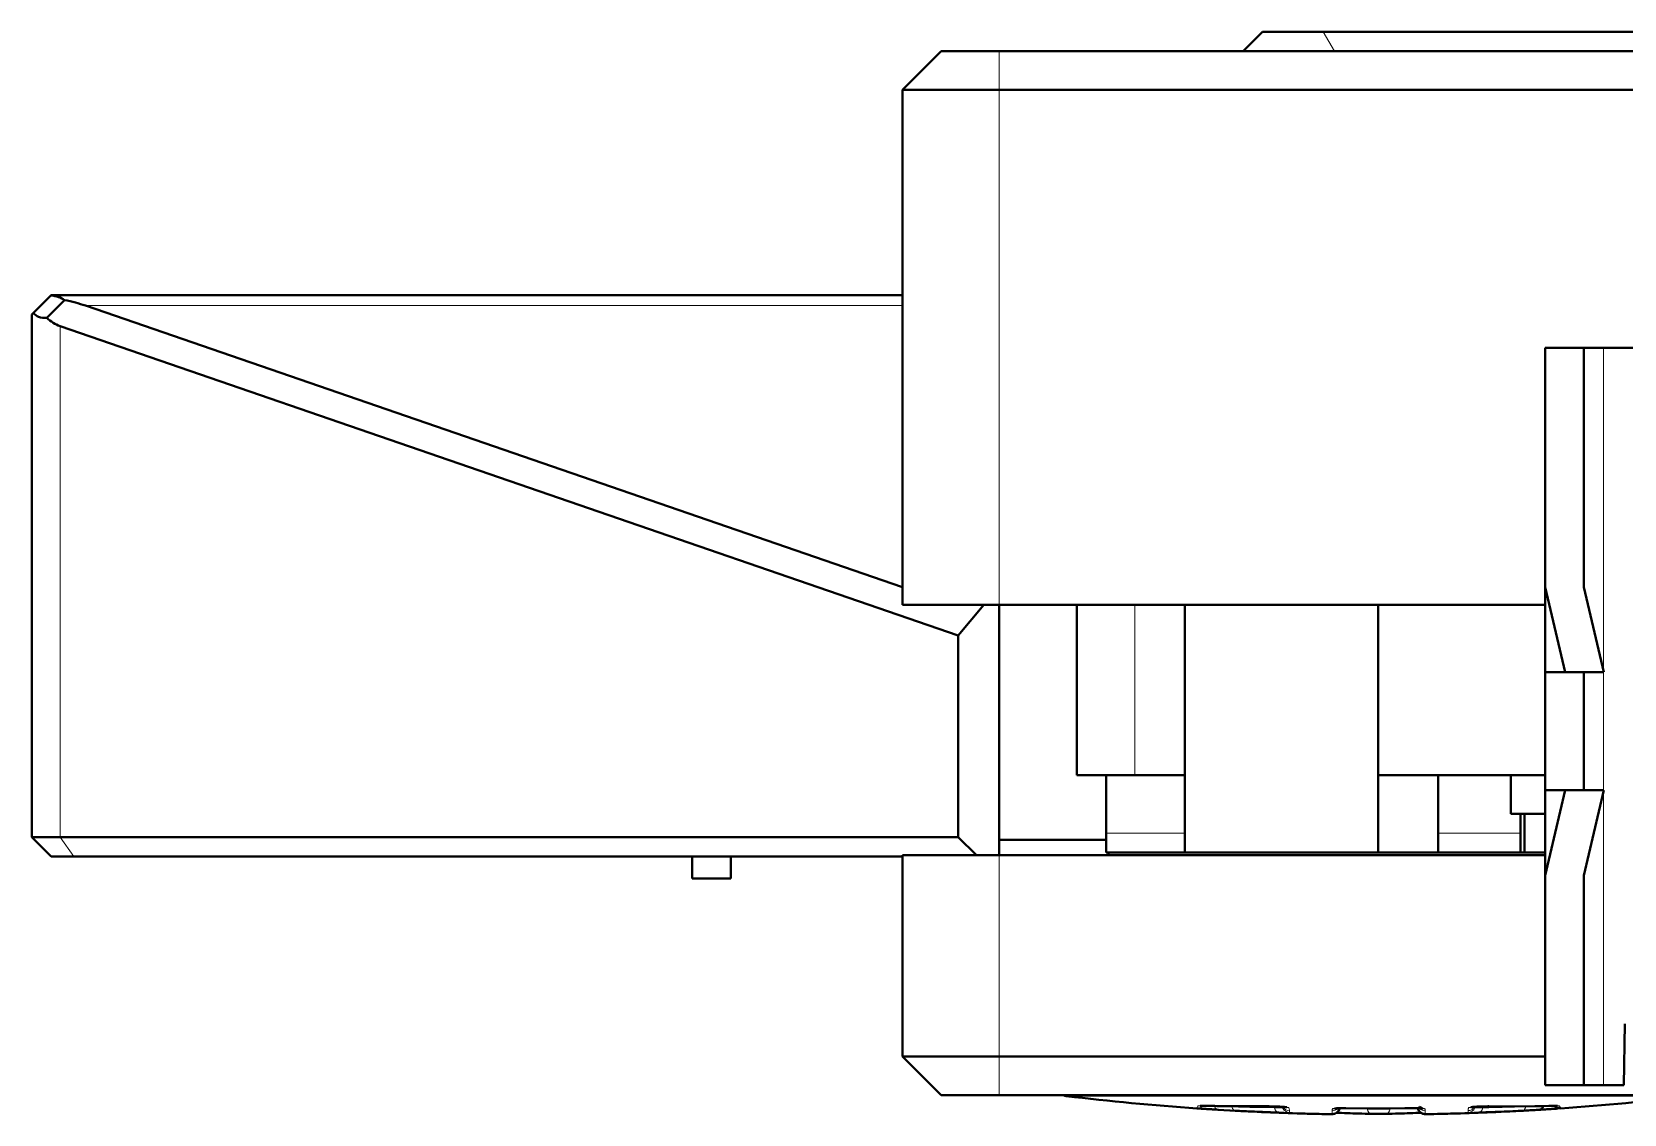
# Model space of a CAD drawing. Header units: millimetres. Extents: x 125 to 285, y 96 to 124.
# Drawn here: x 125.35 to 166.5, y 96.19 to 124.15 of the extents above; entities that cross this region are included whole.
import ezdxf

# ---------------------------------------------------------------- set-up
doc = ezdxf.new("R2010")
doc.units = ezdxf.units.MM
doc.header["$LTSCALE"] = 12.7
doc.layers.add('TANGENT_LINES', color=7, linetype='Continuous', lineweight=15)
doc.layers.add('Visible', color=7, linetype='Continuous', lineweight=40)

msp = doc.modelspace()

# ---------------------------------------------------------------- linework, layer by layer
at = {"layer": 'TANGENT_LINES'}
for p, q in [((159.013, 123.65), (158.726, 124.15)), ((150.353, 122.65), (150.353, 123.65)), ((150.353, 122.65), (150.353, 109.35)), ((126.737, 117.078), (147.853, 117.078)), ((126.085, 116.551), (126.085, 103.35)), ((165.962, 107.653), (165.962, 115.99)), ((153.853, 104.95), (153.853, 109.35)), ((165.962, 104.56), (165.962, 107.61)), ((165.962, 96.94), (165.962, 104.517)), ((126.085, 103.35), (126.439, 102.85)), ((155.146, 103.452), (153.112, 103.452)), ((163.825, 103.452), (161.693, 103.452)), ((150.353, 97.68), (150.353, 102.88)), ((150.353, 97.68), (150.353, 96.68)), ((152.084, 96.659), (168.231, 96.659)), ((155.564, 96.412), (155.485, 96.402)), ((156.966, 96.366), (157.467, 96.358)), ((159.352, 96.347), (159.861, 96.34)), ((160.454, 96.34), (160.921, 96.346)), ((161.01, 96.347), (160.833, 96.346)), ((163.29, 96.394), (163.005, 96.396)), ((163.35, 96.366), (163.954, 96.38)), ((164.565, 96.408), (164.193, 96.401)), ((164.344, 96.392), (164.403, 96.393)), ((164.86, 96.342), (164.862, 96.342)), ((157.851, 96.236), (157.851, 96.28)), ((158.9, 96.194), (158.835, 96.195))]:
    msp.add_line(p, q, dxfattribs=at)
at = {"layer": 'TANGENT_LINES', "extrusion": (0, 0, -1)}
for centre, major_axis, ratio, start_param, end_param in [((155.468, 96.542), (-0.19, 0.062), 1, 9.824773, 10.751336), ((157.58, 96.435), (-0.005, -0.2), 0.60248, 0.017205, 1.155565), ((157.858, 96.48), (0.2, 0), 0.999102, 1.604118, 2.617015), ((158.958, 96.48), (0.2, 0), 0.998687, 0.761827, 1.588415), ((158.964, 96.53), (0.194, -0.05), 0.997844, 1.048678, 1.338581), ((160.339, 96.4), (-0.004, 0.2), 0.60254, 1.888071, 3.171771), ((161.358, 96.48), (0.2, 0), 0.998687, 1.553178, 2.39505), ((162.458, 96.435), (0.2, 0), 0.999759, 0.398661, 1.537022)]:
    msp.add_ellipse(centre, major_axis=major_axis, ratio=ratio, start_param=start_param, end_param=end_param, dxfattribs=at)
at = {"layer": 'TANGENT_LINES'}
for centre, major_axis, ratio, start_param, end_param in [((156.254, 96.28), (0, 0.2), 0.621992, 5.235988, 5.36612), ((156.47, 96.48), (0.011, 0.2), 0.602082, 2.126906, 3.139812), ((157.355, 96.28), (0, 0.2), 0.609974, 5.110949, 5.328717), ((157.489, 96.28), (0, 0.2), 0.999957, 5.11095, 5.267939), ((157.858, 96.435), (-0.2, 0), 0.999759, 0.398662, 1.537023), ((159.977, 96.4), (0.004, 0.2), 0.60254, 1.888071, 3.171771), ((161.008, 96.547), (0.002, -0.2), 0.004332, 6.276929, 6.352075), ((161.352, 96.53), (-0.194, -0.05), 0.997844, 1.043913, 1.338581), ((162.826, 96.28), (0, 0.2), 0.999957, 1.01778, 1.172236), ((162.736, 96.435), (0.005, -0.2), 0.602478, 0.017204, 1.155564), ((162.961, 96.28), (0, -0.2), 0.609974, 4.099198, 4.313828), ((164.061, 96.28), (0, -0.2), 0.621986, 4.073873, 4.188791), ((164.817, 96.601), (-0.159, -0.121), 0.998709, 0.671956, 0.989475)]:
    msp.add_ellipse(centre, major_axis=major_axis, ratio=ratio, start_param=start_param, end_param=end_param, dxfattribs=at)
for points, knots in [([(155.485, 96.402), (155.477, 96.389), (155.462, 96.368), (155.455, 96.347), (155.454, 96.343), (155.454, 96.342)], [0, 0, 0, 0, 0.500686, 0.85303, 1, 1, 1, 1]), ([(155.751, 96.408), (155.716, 96.409), (155.651, 96.411), (155.584, 96.411), (155.53, 96.409), (155.501, 96.407), (155.49, 96.403), (155.485, 96.402)], [0, 0, 0, 0, 0.287769, 0.524662, 0.732488, 0.884949, 1, 1, 1, 1]), ([(155.639, 96.41), (155.646, 96.409), (155.662, 96.408), (155.711, 96.405), (155.746, 96.403), (155.808, 96.4), (155.869, 96.396), (155.9, 96.394), (155.915, 96.393)], [0, 0, 0, 0, 0.119418, 0.291267, 0.441166, 0.636481, 0.832967, 1, 1, 1, 1]), ([(155.915, 96.393), (156.032, 96.39), (156.224, 96.384), (156.323, 96.381), (156.362, 96.38)], [0, 0, 0, 0, 0.608594, 1, 1, 1, 1]), ([(155.915, 96.393), (155.92, 96.381), (155.93, 96.358), (155.952, 96.331), (155.977, 96.312), (155.996, 96.308), (156.006, 96.307)], [0, 0, 0, 0, 0.271793, 0.527949, 0.768896, 1, 1, 1, 1]), ([(156.362, 96.38), (156.594, 96.375), (156.899, 96.367), (156.953, 96.366), (156.966, 96.366)], [0, 0, 0, 0, 0.764657, 1, 1, 1, 1]), ([(157.835, 96.359), (157.83, 96.362), (157.815, 96.368), (157.759, 96.375), (157.681, 96.383), (157.578, 96.389), (157.52, 96.392), (157.407, 96.396), (157.342, 96.396), (157.31, 96.396)], [0, 0, 0, 0, 0.075192, 0.199185, 0.35402, 0.52372, 0.65456, 0.831505, 1, 1, 1, 1]), ([(157.467, 96.358), (157.509, 96.357), (157.582, 96.356), (157.649, 96.356), (157.667, 96.357), (157.673, 96.358)], [0, 0, 0, 0, 0.462694, 0.799703, 1, 1, 1, 1]), ([(157.673, 96.358), (157.675, 96.361), (157.678, 96.367), (157.681, 96.373), (157.683, 96.378), (157.685, 96.38)], [0, 0, 0, 0, 0.372779, 0.665997, 1, 1, 1, 1]), ([(157.777, 96.37), (157.783, 96.368), (157.798, 96.363), (157.821, 96.361), (157.835, 96.359)], [0, 0, 0, 0, 0.421861, 1, 1, 1, 1]), ([(157.851, 96.28), (157.85, 96.294), (157.849, 96.322), (157.84, 96.347), (157.835, 96.359)], [0, 0, 0, 0, 0.506588, 1, 1, 1, 1]), ([(158.961, 96.33), (158.96, 96.33), (158.96, 96.329), (158.957, 96.314), (158.955, 96.302), (158.955, 96.288), (158.954, 96.28)], [0, 0, 0, 0, 0.086261, 0.372178, 0.648902, 1, 1, 1, 1]), ([(159.305, 96.347), (159.284, 96.348), (159.235, 96.348), (159.134, 96.347), (159.04, 96.343), (159.025, 96.342), (158.972, 96.337), (158.963, 96.332), (158.961, 96.33)], [0, 0, 0, 0, 0.192662, 0.434257, 0.652511, 0.75101, 0.914966, 1, 1, 1, 1]), ([(159.147, 96.346), (159.147, 96.345), (159.148, 96.342), (159.149, 96.337), (159.149, 96.337), (159.149, 96.337)], [0, 0, 0, 0, 0.489775, 0.995612, 1, 1, 1, 1]), ([(159.861, 96.34), (159.861, 96.34), (159.862, 96.34), (160.01, 96.339), (160.15, 96.339), (160.288, 96.339), (160.454, 96.34), (160.454, 96.34), (160.454, 96.34)], [0, 0, 0, 0, 0.004451, 0.234862, 0.492198, 0.750709, 0.995549, 1, 1, 1, 1]), ([(161.355, 96.33), (161.348, 96.333), (161.33, 96.34), (161.266, 96.343), (161.226, 96.346), (161.121, 96.348), (161.048, 96.348), (161.01, 96.347)], [0, 0, 0, 0, 0.126702, 0.322282, 0.484297, 0.733836, 1, 1, 1, 1]), ([(161.166, 96.337), (161.166, 96.337), (161.166, 96.337), (161.168, 96.342), (161.168, 96.345), (161.169, 96.346)], [0, 0, 0, 0, 0.004421, 0.514154, 1, 1, 1, 1]), ([(161.361, 96.28), (161.361, 96.282), (161.361, 96.285), (161.36, 96.307), (161.358, 96.319), (161.356, 96.327), (161.355, 96.33)], [0, 0, 0, 0, 0.152467, 0.489434, 0.758295, 1, 1, 1, 1]), ([(162.481, 96.359), (162.478, 96.353), (162.474, 96.341), (162.468, 96.32), (162.464, 96.29), (162.465, 96.283), (162.465, 96.28)], [0, 0, 0, 0, 0.243719, 0.520337, 0.831603, 1, 1, 1, 1]), ([(162.631, 96.38), (162.621, 96.366), (162.602, 96.338), (162.562, 96.307), (162.515, 96.286), (162.481, 96.282), (162.465, 96.28)], [0, 0, 0, 0, 0.249963, 0.499953, 0.749969, 1, 1, 1, 1]), ([(163.005, 96.396), (162.993, 96.396), (162.961, 96.396), (162.853, 96.394), (162.748, 96.39), (162.644, 96.384), (162.56, 96.376), (162.501, 96.369), (162.486, 96.362), (162.481, 96.359)], [0, 0, 0, 0, 0.109968, 0.285534, 0.463751, 0.636494, 0.794312, 0.922446, 1, 1, 1, 1]), ([(162.536, 96.369), (162.531, 96.367), (162.518, 96.363), (162.495, 96.361), (162.481, 96.359)], [0, 0, 0, 0, 0.406541, 1, 1, 1, 1]), ([(162.631, 96.38), (162.633, 96.376), (162.637, 96.369), (162.64, 96.361), (162.642, 96.358)], [0, 0, 0, 0, 0.506369, 1, 1, 1, 1]), ([(162.642, 96.358), (162.65, 96.357), (162.67, 96.355), (162.746, 96.356), (162.812, 96.357), (162.848, 96.358)], [0, 0, 0, 0, 0.212537, 0.569096, 1, 1, 1, 1]), ([(162.848, 96.358), (163.054, 96.361), (163.31, 96.365), (163.343, 96.366), (163.35, 96.366)], [0, 0, 0, 0, 0.801916, 1, 1, 1, 1]), ([(163.666, 96.395), (163.604, 96.394), (163.479, 96.394), (163.353, 96.394), (163.29, 96.394)], [0, 0, 0, 0, 0.497838, 1, 1, 1, 1]), ([(164.193, 96.401), (164.113, 96.399), (163.947, 96.397), (163.762, 96.395), (163.666, 96.395)], [0, 0, 0, 0, 0.481477, 1, 1, 1, 1]), ([(163.857, 96.28), (163.867, 96.282), (163.888, 96.286), (163.915, 96.308), (163.939, 96.339), (163.949, 96.366), (163.954, 96.38)], [0, 0, 0, 0, 0.229468, 0.47009, 0.727081, 1, 1, 1, 1]), ([(163.954, 96.38), (164.065, 96.383), (164.241, 96.388), (164.316, 96.391), (164.344, 96.392)], [0, 0, 0, 0, 0.637184, 1, 1, 1, 1]), ([(164.403, 96.393), (164.42, 96.394), (164.455, 96.396), (164.518, 96.4), (164.56, 96.402), (164.613, 96.405), (164.658, 96.408), (164.678, 96.409), (164.686, 96.41)], [0, 0, 0, 0, 0.177159, 0.369029, 0.52999, 0.706886, 0.872179, 1, 1, 1, 1]), ([(164.831, 96.402), (164.825, 96.404), (164.812, 96.408), (164.771, 96.409), (164.722, 96.411), (164.585, 96.409), (164.569, 96.409), (164.565, 96.408)], [0, 0, 0, 0, 0.128824, 0.307834, 0.52952, 0.872276, 1, 1, 1, 1]), ([(164.862, 96.342), (164.862, 96.343), (164.861, 96.345), (164.857, 96.357), (164.849, 96.375), (164.837, 96.392), (164.831, 96.402)], [0, 0, 0, 0, 0.104631, 0.325102, 0.625654, 1, 1, 1, 1]), ([(157.572, 96.236), (157.602, 96.235), (157.661, 96.233), (157.732, 96.232), (157.82, 96.231), (157.843, 96.234), (157.851, 96.236)], [0, 0, 0, 0, 0.286143, 0.550733, 0.832565, 1, 1, 1, 1]), ([(158.954, 96.195), (158.952, 96.195), (158.945, 96.194), (158.903, 96.194), (158.901, 96.194), (158.9, 96.194)], [0, 0, 0, 0, 0.289443, 0.859744, 1, 1, 1, 1]), ([(158.954, 96.28), (158.954, 96.273), (158.954, 96.257), (158.955, 96.225), (158.954, 96.204), (158.954, 96.198), (158.954, 96.195)], [0, 0, 0, 0, 0.269799, 0.587249, 0.835415, 1, 1, 1, 1]), ([(161.361, 96.195), (161.361, 96.198), (161.361, 96.204), (161.361, 96.225), (161.361, 96.257), (161.361, 96.273), (161.361, 96.28)], [0, 0, 0, 0, 0.164585, 0.412751, 0.730201, 1, 1, 1, 1]), ([(162.465, 96.28), (162.465, 96.276), (162.465, 96.268), (162.465, 96.255), (162.465, 96.239), (162.465, 96.236), (162.465, 96.236)], [0, 0, 0, 0, 0.268538, 0.557404, 0.865232, 1, 1, 1, 1]), ([(162.465, 96.236), (162.465, 96.235), (162.465, 96.234), (162.494, 96.232), (162.566, 96.232), (162.673, 96.234), (162.722, 96.235), (162.744, 96.236)], [0, 0, 0, 0, 0.02426, 0.168403, 0.433043, 0.747926, 1, 1, 1, 1])]:
    msp.add_open_spline(points, degree=3, knots=knots, dxfattribs=at)
at = {"layer": 'Visible'}
for p, q in [((156.652, 123.65), (157.152, 124.15)), ((158.726, 124.15), (157.152, 124.15)), ((172.265, 124.15), (158.726, 124.15)), ((147.853, 122.65), (148.853, 123.65)), ((150.353, 123.65), (148.853, 123.65)), ((255.403, 123.65), (150.353, 123.65)), ((147.853, 122.65), (147.853, 109.35)), ((147.853, 122.65), (150.353, 122.65)), ((150.353, 122.65), (255.403, 122.65)), ((125.846, 117.343), (125.399, 116.896)), ((125.846, 117.343), (125.853, 117.35)), ((147.853, 117.35), (125.853, 117.35)), ((125.353, 116.85), (125.399, 116.896)), ((125.739, 116.765), (126.196, 117.222)), ((147.853, 109.807), (126.737, 117.078)), ((125.353, 116.85), (125.353, 103.35)), ((126.085, 116.551), (149.292, 108.56)), ((165.462, 115.99), (164.462, 115.99)), ((164.462, 109.81), (164.462, 115.99)), ((165.462, 109.81), (165.462, 115.99)), ((165.962, 115.99), (165.462, 115.99)), ((168.402, 115.99), (165.962, 115.99)), ((164.462, 107.61), (164.462, 109.81)), ((164.972, 107.61), (164.462, 109.81)), ((165.462, 109.81), (165.972, 107.61)), ((150.353, 109.35), (147.853, 109.35)), ((149.951, 109.35), (149.292, 108.56)), ((150.353, 102.88), (150.353, 109.35)), ((164.462, 109.35), (150.353, 109.35)), ((152.353, 109.35), (152.353, 104.95)), ((155.146, 109.35), (155.146, 102.95)), ((160.146, 102.95), (160.146, 109.35)), ((149.292, 108.56), (149.292, 103.35)), ((164.462, 104.56), (164.462, 107.61)), ((164.462, 107.61), (164.972, 107.61)), ((165.972, 107.61), (164.972, 107.61)), ((165.462, 104.56), (165.462, 107.61)), ((152.353, 104.95), (153.853, 104.95)), ((153.112, 103.452), (153.112, 104.95)), ((153.853, 104.95), (155.146, 104.95)), ((160.146, 104.95), (164.462, 104.95)), ((161.693, 102.95), (161.693, 104.95)), ((163.573, 104.95), (163.573, 103.95)), ((164.972, 104.56), (164.462, 104.56)), ((164.462, 102.36), (164.462, 104.56)), ((164.462, 102.36), (164.972, 104.56)), ((165.972, 104.56), (164.972, 104.56)), ((165.972, 104.56), (165.462, 102.36)), ((163.573, 103.95), (164.462, 103.95)), ((163.825, 102.95), (163.825, 103.95)), ((163.926, 102.95), (163.926, 103.95)), ((125.353, 103.35), (125.853, 102.85)), ((126.085, 103.35), (125.353, 103.35)), ((149.292, 103.35), (126.085, 103.35)), ((149.292, 103.35), (149.762, 102.88)), ((153.112, 103.281), (150.353, 103.281)), ((153.112, 102.952), (153.112, 103.452)), ((147.853, 97.68), (147.853, 102.88)), ((147.853, 102.88), (150.353, 102.88)), ((150.353, 102.88), (164.462, 102.88)), ((155.146, 102.952), (153.112, 102.952)), ((153.172, 102.95), (164.462, 102.95)), ((153.172, 102.88), (153.172, 102.95)), ((163.825, 102.952), (161.693, 102.952)), ((125.853, 102.85), (126.439, 102.85)), ((126.439, 102.85), (147.853, 102.85)), ((142.412, 102.281), (142.412, 102.85)), ((143.412, 102.85), (143.412, 102.281)), ((143.412, 102.281), (142.412, 102.281)), ((164.462, 96.94), (164.462, 102.36)), ((165.462, 96.94), (165.462, 102.36)), ((166.493, 96.94), (166.52, 98.525)), ((147.853, 97.68), (148.853, 96.68)), ((150.353, 97.68), (147.853, 97.68)), ((164.462, 97.68), (150.353, 97.68)), ((165.462, 96.94), (164.462, 96.94)), ((165.462, 96.94), (165.962, 96.94)), ((165.962, 96.94), (166.493, 96.94)), ((148.853, 96.68), (150.353, 96.68)), ((150.353, 96.68), (255.403, 96.68)), ((155.454, 96.342), (155.456, 96.342)), ((155.615, 96.41), (155.64, 96.41)), ((155.922, 96.404), (155.751, 96.408)), ((156.006, 96.307), (156.459, 96.28)), ((157.31, 96.396), (156.35, 96.397)), ((157.681, 96.382), (157.695, 96.38)), ((159.099, 96.345), (159.143, 96.346)), ((159.866, 96.343), (159.305, 96.347)), ((160.833, 96.346), (160.449, 96.343)), ((160.833, 96.345), (161.01, 96.347)), ((161.163, 96.347), (161.172, 96.346)), ((162.621, 96.38), (162.635, 96.382)), ((162.995, 96.395), (163.29, 96.393)), ((163.664, 96.394), (164.193, 96.4)), ((164.354, 96.403), (164.557, 96.408)), ((164.686, 96.41), (164.694, 96.41)), ((164.821, 96.344), (164.862, 96.342)), ((161.252, 96.225), (161.265, 96.218)), ((161.481, 96.195), (161.421, 96.194)), ((161.472, 96.195), (161.48, 96.195))]:
    msp.add_line(p, q, dxfattribs=at)
for centre, radius, start, end in [((152.108, 96.858), 0.2, 242.483, 263.2125), ((160.158, 164.493), 68.312, 263.21253, 266.05615), ((160.158, 164.493), 68.312, 266.78695, 268.32489), ((160.158, 164.493), 68.312, 271.67531, 273.21242), ((160.158, 164.493), 68.312, 273.94351, 276.78747)]:
    msp.add_arc(centre, radius, start, end, dxfattribs=at)
for centre, major_axis, ratio, start_param, end_param in [((120.045, 112.35), (6.234, 4.79), 0.22998, 6.346872, 6.52031), ((127.853, 119.304), (-2.414, -2.461), 0.264369, 6.211068, 6.583158), ((118.038, 112.35), (9.821, 3.817), 0.328884, 6.653869, 6.758349), ((127.853, 119.803), (-1.952, -3.166), 0.493495, 6.171337, 6.393514), ((161.358, 96.395), (0.2, 0), 0.99994, 3.432359, 4.730008), ((162.997, 96.595), (-0.002, -0.2), 0.598644, 6.279205, 6.367604)]:
    msp.add_ellipse(centre, major_axis=major_axis, ratio=ratio, start_param=start_param, end_param=end_param, dxfattribs=at)
at = {"layer": 'Visible', "extrusion": (0, 0, -1)}
for centre, major_axis, ratio, start_param, end_param in [((157.319, 96.595), (0.002, -0.2), 0.598644, 6.283087, 6.367604), ((158.958, 96.395), (-0.2, 0), 0.99994, 3.432359, 4.730008)]:
    msp.add_ellipse(centre, major_axis=major_axis, ratio=ratio, start_param=start_param, end_param=end_param, dxfattribs=at)
at = {"layer": 'Visible'}
for points, knots in [([(155.456, 96.342), (155.462, 96.342), (155.478, 96.341), (155.537, 96.337), (155.624, 96.331), (155.69, 96.327), (155.807, 96.32), (155.919, 96.312), (155.978, 96.309), (156.006, 96.307)], [0, 0, 0, 0, 0.074277, 0.200727, 0.355939, 0.492387, 0.670098, 0.847145, 1, 1, 1, 1]), ([(155.54, 96.407), (155.541, 96.407), (155.544, 96.408), (155.562, 96.409), (155.564, 96.409), (155.565, 96.409)], [0, 0, 0, 0, 0.247616, 0.807396, 1, 1, 1, 1]), ([(155.565, 96.409), (155.576, 96.409), (155.596, 96.41), (155.61, 96.41), (155.615, 96.41)], [0, 0, 0, 0, 0.567237, 1, 1, 1, 1]), ([(155.64, 96.41), (155.643, 96.41), (155.651, 96.41), (155.722, 96.409), (155.747, 96.408), (155.758, 96.408)], [0, 0, 0, 0, 0.175916, 0.651675, 1, 1, 1, 1]), ([(156.35, 96.397), (156.277, 96.398), (156.132, 96.4), (155.992, 96.403), (155.922, 96.404)], [0, 0, 0, 0, 0.505046, 1, 1, 1, 1]), ([(157.321, 96.395), (157.338, 96.395), (157.374, 96.395), (157.447, 96.394), (157.451, 96.394), (157.452, 96.394)], [0, 0, 0, 0, 0.422573, 0.885562, 1, 1, 1, 1]), ([(157.452, 96.394), (157.475, 96.393), (157.521, 96.391), (157.594, 96.388), (157.636, 96.385), (157.656, 96.384)], [0, 0, 0, 0, 0.337001, 0.681334, 1, 1, 1, 1]), ([(157.656, 96.384), (157.658, 96.383), (157.662, 96.383), (157.674, 96.382), (157.681, 96.382)], [0, 0, 0, 0, 0.339538, 1, 1, 1, 1]), ([(157.695, 96.38), (157.702, 96.38), (157.718, 96.378), (157.754, 96.375), (157.775, 96.371), (157.779, 96.371), (157.78, 96.37)], [0, 0, 0, 0, 0.271178, 0.621039, 0.878809, 1, 1, 1, 1]), ([(159.017, 96.339), (159.017, 96.339), (159.017, 96.339), (159.029, 96.341), (159.049, 96.342), (159.09, 96.345), (159.097, 96.345), (159.099, 96.345)], [0, 0, 0, 0, 0.041919, 0.213079, 0.485241, 0.843196, 1, 1, 1, 1]), ([(159.143, 96.346), (159.144, 96.346), (159.148, 96.346), (159.218, 96.348), (159.287, 96.347), (159.303, 96.347), (159.308, 96.347)], [0, 0, 0, 0, 0.082914, 0.439827, 0.813237, 1, 1, 1, 1]), ([(160.449, 96.343), (160.316, 96.343), (160.083, 96.342), (159.932, 96.343), (159.866, 96.343)], [0, 0, 0, 0, 0.570896, 1, 1, 1, 1]), ([(161.011, 96.347), (161.029, 96.347), (161.068, 96.348), (161.142, 96.347), (161.158, 96.347), (161.163, 96.347)], [0, 0, 0, 0, 0.373261, 0.788899, 1, 1, 1, 1]), ([(161.172, 96.346), (161.187, 96.346), (161.206, 96.345), (161.211, 96.345), (161.212, 96.345)], [0, 0, 0, 0, 0.727273, 1, 1, 1, 1]), ([(161.259, 96.353), (161.259, 96.353), (161.259, 96.353), (161.222, 96.375), (161.212, 96.385), (161.208, 96.39)], [0, 0, 0, 0, 0.052003, 0.591455, 1, 1, 1, 1]), ([(161.212, 96.345), (161.228, 96.344), (161.256, 96.343), (161.284, 96.341), (161.298, 96.339), (161.298, 96.339), (161.298, 96.339)], [0, 0, 0, 0, 0.419655, 0.759048, 0.965728, 1, 1, 1, 1]), ([(161.298, 96.339), (161.297, 96.339), (161.295, 96.34), (161.281, 96.343), (161.268, 96.349), (161.259, 96.353)], [0, 0, 0, 0, 0.163089, 0.511272, 1, 1, 1, 1]), ([(162.535, 96.37), (162.535, 96.37), (162.535, 96.37), (162.541, 96.371), (162.558, 96.374), (162.59, 96.378), (162.611, 96.38), (162.621, 96.38)], [0, 0, 0, 0, 0.008733, 0.125217, 0.359845, 0.685296, 1, 1, 1, 1]), ([(162.635, 96.382), (162.637, 96.382), (162.64, 96.382), (162.651, 96.383), (162.658, 96.383)], [0, 0, 0, 0, 0.330584, 1, 1, 1, 1]), ([(162.658, 96.383), (162.672, 96.384), (162.704, 96.387), (162.77, 96.39), (162.844, 96.393), (162.858, 96.393), (162.863, 96.393)], [0, 0, 0, 0, 0.240416, 0.541501, 0.851204, 1, 1, 1, 1]), ([(162.863, 96.393), (162.88, 96.394), (162.916, 96.395), (162.982, 96.395), (162.994, 96.395), (162.998, 96.395)], [0, 0, 0, 0, 0.386058, 0.80447, 1, 1, 1, 1]), ([(163.29, 96.393), (163.379, 96.393), (163.532, 96.393), (163.625, 96.394), (163.664, 96.394)], [0, 0, 0, 0, 0.582528, 1, 1, 1, 1]), ([(163.857, 96.28), (163.902, 96.283), (163.966, 96.286), (163.981, 96.287), (163.986, 96.287)], [0, 0, 0, 0, 0.71862, 1, 1, 1, 1]), ([(163.986, 96.287), (164.041, 96.291), (164.15, 96.297), (164.26, 96.304), (164.315, 96.307)], [0, 0, 0, 0, 0.499742, 1, 1, 1, 1]), ([(164.193, 96.4), (164.251, 96.401), (164.33, 96.403), (164.348, 96.403), (164.354, 96.403)], [0, 0, 0, 0, 0.725931, 1, 1, 1, 1]), ([(164.403, 96.393), (164.398, 96.381), (164.388, 96.357), (164.367, 96.331), (164.342, 96.312), (164.324, 96.309), (164.315, 96.307)], [0, 0, 0, 0, 0.272728, 0.529199, 0.769776, 1, 1, 1, 1]), ([(164.315, 96.307), (164.346, 96.309), (164.412, 96.313), (164.528, 96.321), (164.607, 96.326), (164.706, 96.332), (164.757, 96.335), (164.781, 96.337)], [0, 0, 0, 0, 0.205907, 0.428697, 0.615436, 0.820485, 1, 1, 1, 1]), ([(164.557, 96.408), (164.58, 96.408), (164.625, 96.409), (164.666, 96.41), (164.686, 96.41)], [0, 0, 0, 0, 0.512707, 1, 1, 1, 1]), ([(164.694, 96.41), (164.711, 96.41), (164.739, 96.409), (164.765, 96.408), (164.775, 96.407), (164.775, 96.407), (164.775, 96.407)], [0, 0, 0, 0, 0.443555, 0.774057, 0.956477, 1, 1, 1, 1]), ([(164.697, 96.411), (164.708, 96.4), (164.73, 96.378), (164.767, 96.356), (164.815, 96.344), (164.82, 96.344), (164.821, 96.344)], [0, 0, 0, 0, 0.299636, 0.599274, 0.898914, 1, 1, 1, 1]), ([(156.459, 96.28), (156.644, 96.271), (157.015, 96.253), (157.386, 96.241), (157.572, 96.236)], [0, 0, 0, 0, 0.500023, 1, 1, 1, 1]), ([(158.835, 96.195), (158.739, 96.196), (158.534, 96.199), (158.29, 96.206), (158.161, 96.209)], [0, 0, 0, 0, 0.470316, 1, 1, 1, 1]), ([(158.845, 96.195), (158.853, 96.195), (158.869, 96.194), (158.89, 96.194), (158.901, 96.194)], [0, 0, 0, 0, 0.462285, 1, 1, 1, 1]), ([(158.901, 96.194), (158.904, 96.194), (158.914, 96.194), (158.948, 96.194), (158.964, 96.194), (158.979, 96.196), (158.997, 96.198), (159.032, 96.209), (159.035, 96.21), (159.036, 96.211)], [0, 0, 0, 0, 0.120348, 0.317252, 0.455292, 0.581276, 0.731817, 0.934477, 1, 1, 1, 1]), ([(159.066, 96.229), (159.151, 96.225), (159.364, 96.216), (159.747, 96.206), (159.976, 96.2)], [0, 0, 0, 0, 0.402373, 1, 1, 1, 1]), ([(159.976, 96.2), (160.002, 96.2), (160.055, 96.199), (160.153, 96.198), (160.25, 96.199), (160.31, 96.2), (160.339, 96.2)], [0, 0, 0, 0, 0.232465, 0.492277, 0.752805, 1, 1, 1, 1]), ([(160.339, 96.2), (160.567, 96.206), (160.949, 96.216), (161.163, 96.225), (161.25, 96.229)], [0, 0, 0, 0, 0.595196, 1, 1, 1, 1]), ([(161.265, 96.218), (161.269, 96.216), (161.278, 96.211), (161.305, 96.201), (161.327, 96.197), (161.34, 96.195), (161.347, 96.195), (161.355, 96.194), (161.369, 96.194), (161.403, 96.194), (161.415, 96.194), (161.421, 96.194)], [0, 0, 0, 0, 0.104506, 0.251526, 0.379803, 0.47646, 0.549512, 0.623592, 0.72551, 0.884322, 1, 1, 1, 1]), ([(161.421, 96.194), (161.406, 96.194), (161.38, 96.194), (161.366, 96.195), (161.361, 96.195)], [0, 0, 0, 0, 0.611485, 1, 1, 1, 1]), ([(161.421, 96.194), (161.429, 96.194), (161.447, 96.194), (161.464, 96.195), (161.472, 96.195)], [0, 0, 0, 0, 0.504916, 1, 1, 1, 1]), ([(162.155, 96.209), (162.143, 96.209), (162.091, 96.207), (161.749, 96.2), (161.481, 96.195)], [0, 0, 0, 0, 0.216545, 1, 1, 1, 1]), ([(162.744, 96.236), (162.756, 96.236), (162.803, 96.237), (163.252, 96.252), (163.535, 96.264), (163.75, 96.275), (163.857, 96.28)], [0, 0, 0, 0, 0.112858, 0.440756, 0.721529, 1, 1, 1, 1])]:
    msp.add_open_spline(points, degree=3, knots=knots, dxfattribs=at)

doc.saveas('drawing.dxf')
